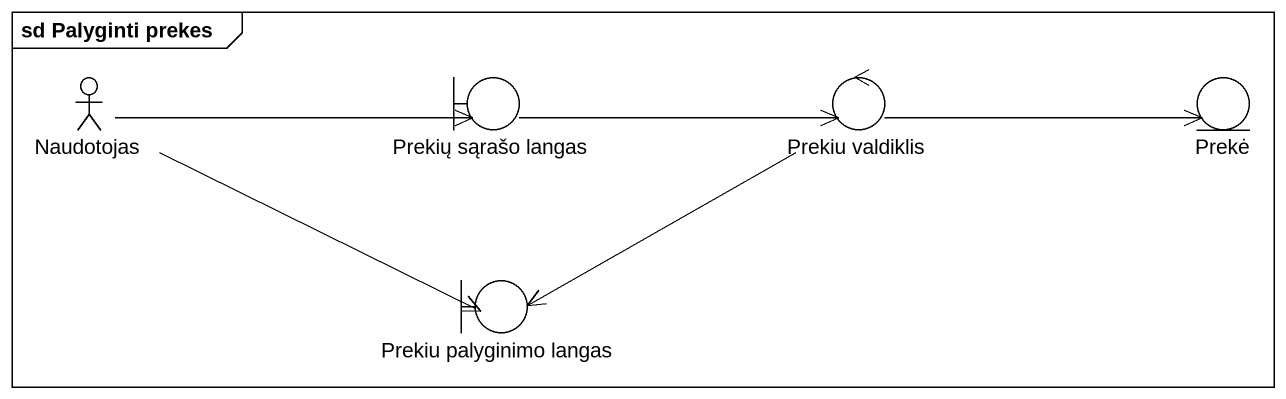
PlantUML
@startuml
mainframe sd Palyginti prekes
actor Naudotojas
boundary "Prekių sąrašo langas" as Prekių_sąrašo_langas
control "Prekiu valdiklis" as Prekiu_valdiklis
entity Prekė
boundary "Prekiu palyginimo langas" as Prekiu_palyginimo_langas
Naudotojas -right-> Prekių_sąrašo_langas
Naudotojas -right-> Prekiu_palyginimo_langas
Prekių_sąrašo_langas -right-> Prekiu_valdiklis
Prekiu_valdiklis -right-> Prekė
Prekiu_valdiklis -left-> Prekiu_palyginimo_langas
@enduml
